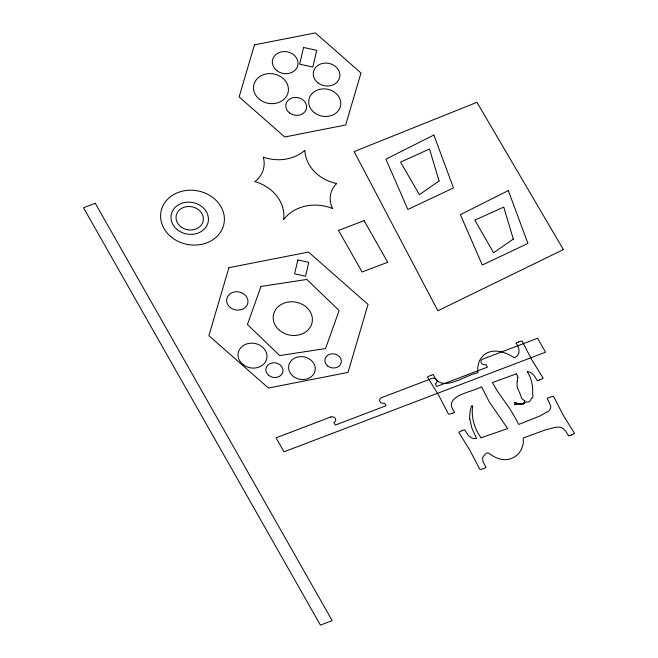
<?xml version="1.0" encoding="UTF-8"?>
<svg xmlns="http://www.w3.org/2000/svg" width="658" height="658" viewBox="0 0 658 658"><rect width="100%" height="100%" fill="white"/><g stroke="black" fill="none" stroke-linecap="round" stroke-linejoin="round"><path stroke-width="0.99" d="M517.254 381.064L517.78 377.593M531.565 398.37L531.639 398.312A6.802 5.79 10.5 0 1 532.026 398.057L532.544 397.695A1.629 1.382 10.5 0 0 532.824 397.358L532.824 394.858A19.839 16.878 10.5 0 1 532.626 393.352C533.087 385.876 531.508 378.243 527.395 371.951M571.786 434.864L570.955 435.185A14.451 12.296 10.5 0 1 568.627 435.909L565.592 431.064L562.935 428.35L560.46 427.256L556.405 427.108L545.696 429.781L523.184 438.031L523.34 440.728A28.829 24.527 10.5 0 1 522.839 445.334L521.259 449.727L519.17 452.918A21.163 18.005 10.5 0 1 512.623 457.919C505.698 461.488 497.456 459.235 491.378 455.007A39.003 33.18 10.5 0 1 489.19 453.469C487.043 451.314 484.124 455.237 482.906 457.096A6.235 5.305 10.5 0 0 482.585 458.174L483.054 461.636L485.982 467.369A7.641 6.498 10.5 0 1 484.148 468.389L483.005 468.809A12.305 10.462 10.5 0 1 479.846 469.401L470.018 450.516L458.807 432.339A14.649 12.461 10.5 0 1 462.204 430.645M452.803 413.158L451.651 413.569M430.825 375.356L431.393 375.142A13.95 11.869 10.5 0 1 433.301 374.566C440.992 394.578 465.074 374.772 477.873 372.773L477.749 367.361L478.917 362.163A22.898 19.477 10.5 0 1 482.536 356.447C488.129 349.99 497.728 350.105 505.105 353.05A36.355 30.934 10.5 0 1 514.26 357.746C520.963 355.312 519.787 347.605 515.946 343.106A15.175 12.913 10.5 0 1 518.134 342.135L518.529 341.963M539.601 379.954L540.432 379.625A12.017 10.224 10.5 0 0 543.163 378.153L531.894 359.959L522.098 341.066A14.427 12.272 10.5 0 0 518.545 341.987M462.179 430.587L462.747 430.381A14.69 12.494 10.5 0 1 464.655 429.797L468.406 435.53L471.654 437.957A7.238 6.161 10.5 0 0 473.571 438.458L476.614 438.516L471.893 428.152L469.828 419.097M516.407 373.851L492.381 382.586L497.547 391.378L506.833 404.464A171.351 145.788 10.5 0 1 517.846 422.839L518.636 424.426L522.518 422.946L539.947 415.988L548.714 411.036L550.458 408.75L550.738 406.126L547.292 398.337A15.973 13.596 10.5 0 1 549.488 397.374M481.179 437.726L507.688 428.588L489.256 401.874L481.549 386.715C472.855 392.209 441.386 395.532 454.629 412.138A7.83 6.662 10.5 0 1 452.794 413.15M519.104 404.234L523.34 404.234L526.186 401.791A5.083 4.326 10.5 0 0 527.955 402.022L528.785 401.882A2.426 2.064 10.5 0 0 529.287 401.668L530.447 400.467A8.283 7.049 10.5 0 0 530.891 399.538L530.973 399.307A3.677 3.125 10.5 0 1 531.508 398.337M553.452 396.305L563.248 415.19L574.483 433.359A12.017 10.224 10.5 0 1 571.777 434.848M472.386 406.06L472.156 405.846A0.847 0.724 10.5 0 0 471.868 405.789L471.589 405.863A45.904 39.052 10.5 0 0 469.73 419.097M304.843 150.452L304.967 152.039A39.102 33.27 10.5 0 0 336.542 183.533M524.796 400.656C524.804 404.119 520.198 404.251 517.772 403.444A13.234 11.26 10.5 0 1 517.303 403.28L515.42 402.778A4.442 3.783 10.5 0 0 514.564 402.819M539.585 379.929A15.175 12.913 10.5 0 1 537.282 380.678L534.148 375.586L531.368 372.872A6.317 5.371 10.5 0 0 529.657 372.107A7.863 6.687 10.5 0 0 527.255 371.729M514.795 404.678A7.123 6.062 10.5 0 1 519.113 404.185M514.885 404.736A3.94 3.348 10.5 0 1 517.542 403.716A7.83 6.662 10.5 0 0 514.54 402.91M524.813 400.632A7.74 6.588 10.5 0 1 522.238 399.052L522.115 398.871A4.499 3.825 10.5 0 1 521.704 398.345L520.61 395.335A17.355 14.764 10.5 0 0 520.239 394.224L517.772 388.697A19.14 16.286 10.5 0 1 517.303 381.081M516.357 373.876A9.656 8.217 10.5 0 1 517.871 377.593M549.899 397.218A14.427 12.272 10.5 0 1 553.427 396.231M481.023 437.809A56.177 47.795 10.5 0 1 472.609 406.093M451.635 413.545A12.305 10.462 10.5 0 1 448.493 414.17L438.672 395.294L427.453 377.1A14.649 12.461 10.5 0 1 430.858 375.405M304.753 150.419A39.102 33.27 10.5 0 1 263.381 157.163M263.307 157.213A30.178 25.678 10.5 0 1 255.008 181.559M255.033 181.641A39.784 33.846 10.5 0 1 283.68 219.344M283.787 219.385A39.784 33.846 10.5 0 1 332.496 208.52M332.57 208.454A28.121 23.927 10.5 0 1 336.575 183.615M303.552 47.458L299.678 64.163L312.854 67.05L316.728 50.345L303.552 47.458M297.827 259.951L294.611 273.818L305.551 276.212L308.767 262.345L297.827 259.951M254.465 44.859L239.134 96.907L284.733 136.987L345.656 125.02L360.987 72.98L315.388 32.9L254.465 44.859M228.91 267.691L208.882 335.67L268.439 388.023L348.024 372.403L368.044 304.424L308.487 252.063L228.91 267.691M261.004 286.444L247.433 324.493L279.708 355.559L325.546 348.576L339.117 310.527L306.842 279.461L261.004 286.444M439.083 181.024L419.385 194.661L400.566 162.09L429.518 149.021L439.083 181.024M513.314 239.093L493.615 252.73L474.796 220.159L503.748 207.089L513.314 239.093M433.869 135.03L385.925 159.154L407.845 209.466L453.452 187.908L433.869 135.03M508.33 190.565L460.378 214.689L482.306 265.01L527.913 243.452L508.33 190.565M563.371 249.579L437.858 310.782L354.136 151.587L476.943 102.311L563.371 249.579M95.278 203.281L83.517 207.763L320.405 625.1L332.167 620.626L95.278 203.281M364.088 220.66L338.508 230.399L362.114 271.993L387.694 262.254L364.088 220.66M330.777 416.991L276.031 437.833L283.968 451.807L545.523 352.211L537.594 338.237L482.849 359.079A3.446 2.936 10.5 0 0 481.319 362.961A3.446 2.936 10.5 0 0 485.925 364.499L487.422 367.148L436.731 386.443L435.234 383.803A3.446 2.936 10.5 0 0 436.764 379.929A3.446 2.936 10.5 0 0 432.158 378.383L381.467 397.687A3.446 2.936 10.5 0 0 379.937 401.561A3.446 2.936 10.5 0 0 384.543 403.107L386.04 405.747L335.35 425.052L333.853 422.411A3.446 2.936 10.5 0 0 335.383 418.529A3.446 2.936 10.5 0 0 330.777 416.991M276.903 70.686A12.93 11.005 10.5 0 0 297.844 65.167A12.93 11.005 10.5 0 0 280.744 52.023A12.93 11.005 10.5 0 0 276.903 70.686M259.754 99.572A17.552 14.937 10.5 0 0 288.179 92.071A17.552 14.937 10.5 0 0 264.968 74.239A17.552 14.937 10.5 0 0 259.754 99.572M289.528 112.896A10.462 8.899 10.5 0 0 306.472 108.422A10.462 8.899 10.5 0 0 292.637 97.795A10.462 8.899 10.5 0 0 289.528 112.896M314.442 112.74A16.137 13.728 10.5 0 0 340.573 105.848A16.137 13.728 10.5 0 0 319.237 89.455A16.137 13.728 10.5 0 0 314.442 112.74M318.028 82.9A13.39 11.392 10.5 0 0 339.709 77.175A13.39 11.392 10.5 0 0 322.009 63.571A13.39 11.392 10.5 0 0 318.028 82.9M170.735 236.592A32.053 27.274 10.5 0 0 223.58 225.349A32.053 27.274 10.5 0 0 183.154 190.976A32.053 27.274 10.5 0 0 170.735 236.592M180.621 226.582A13.744 11.688 10.5 0 0 203.1 221.285A13.744 11.688 10.5 0 0 185.392 206.892A13.744 11.688 10.5 0 0 180.621 226.582M177.249 229.667A18.835 16.031 10.5 0 0 208.068 222.412A18.835 16.031 10.5 0 0 183.788 202.68A18.835 16.031 10.5 0 0 177.249 229.667M230.432 307.64A10.734 9.138 10.5 0 0 247.819 303.05A10.734 9.138 10.5 0 0 233.623 292.144A10.734 9.138 10.5 0 0 230.432 307.64M243.205 364.713A14.575 12.403 10.5 0 0 266.803 358.487A14.575 12.403 10.5 0 0 247.54 343.673A14.575 12.403 10.5 0 0 243.205 364.713M293.378 376.458A13.399 11.4 10.5 0 0 315.067 370.734A13.399 11.4 10.5 0 0 297.358 357.121A13.399 11.4 10.5 0 0 293.378 376.458M327.832 366.095A8.299 7.057 10.5 0 0 341.263 362.542A8.299 7.057 10.5 0 0 330.291 354.111A8.299 7.057 10.5 0 0 327.832 366.095M268.703 375.364A8.62 7.337 10.5 0 0 282.817 372.074A8.62 7.337 10.5 0 0 271.729 363.019A8.62 7.337 10.5 0 0 268.703 375.364M279.453 330.3A19.699 16.763 10.5 0 0 311.908 323.333A19.699 16.763 10.5 0 0 287.02 302.244A19.699 16.763 10.5 0 0 279.453 330.3"/></g></svg>
